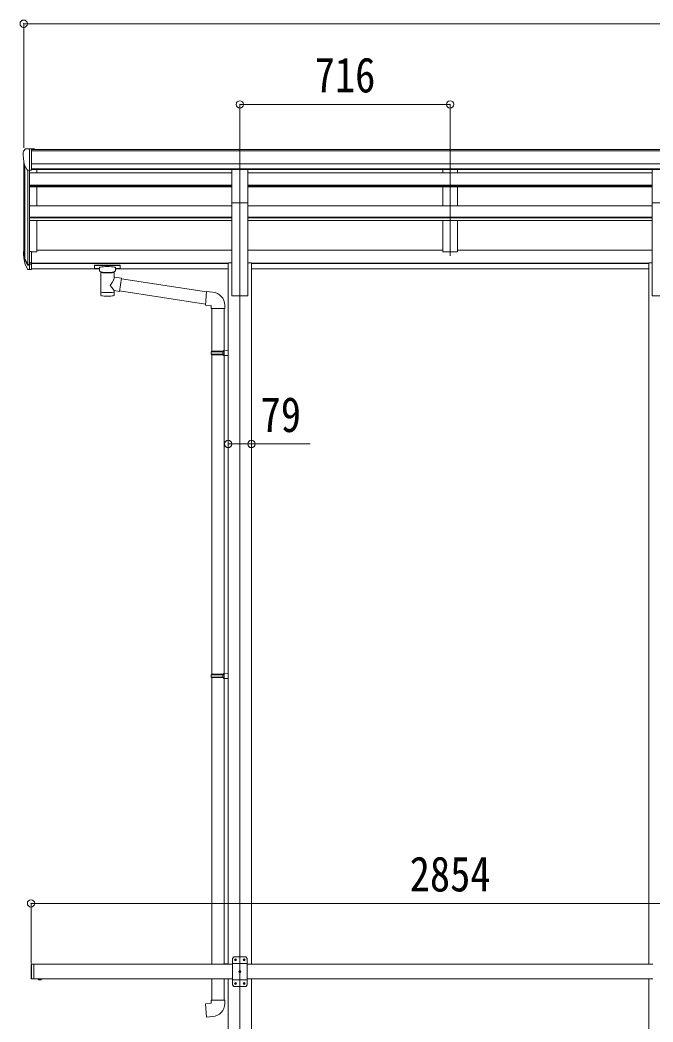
# Model space of a CAD drawing. Units: millimetres at full size, sheet at 1:25. Extents: x -6988 to 7066, y -4877 to 4823.
# Drawn here: x 28 to 2183, y -2389 to 1021 of the extents above; entities that cross this region are included whole.
import ezdxf
from ezdxf.enums import TextEntityAlignment as Align

# ---------------------------------------------------------------- set-up
doc = ezdxf.new("R2010")
doc.units = ezdxf.units.MM
doc.header["$LTSCALE"] = 25
doc.header["$PDMODE"] = 32
doc.header["$PDSIZE"] = 25
for name, color, linetype, lineweight in [('0-1_本体', 4, 'Continuous', 9), ('0-2_部品', 7, 'Continuous', 9), ('0-4_TABLE1', 3, 'Continuous', 9), ('0-5_DIM1', 3, 'Continuous', 9), ('0-8_PARTS2', 2, 'Continuous', 9), ('0-A_寸法', 6, 'Continuous', 9)]:
    doc.layers.add(name, color=color, linetype=linetype, lineweight=lineweight)
doc.styles.add('ＭＳ ゴシック', font='')
doc.styles.get('ＭＳ ゴシック').set_extended_font_data('MS Gothic')

msp = doc.modelspace()

# ---------------------------------------------------------------- linework, layer by layer
at = {"layer": '0-1_本体'}
for p, q in [((66.7, 581.11), (2917.7, 581.11)), ((66.7, 575.76), (2917.7, 575.76)), ((40.2, 231.59), (40.2, 544.36)), ((44.48, 525.56), (44.48, 207.32)), ((66.7, 532.23), (2917.7, 532.23)), ((66.7, 514.56), (2917.7, 514.56)), ((748.8, 512.18), (66.7, 512.18)), ((85.2, 500.93), (85.2, 512.18)), ((803.8, 512.18), (2180.7, 512.18)), ((1467.3, 512.12), (1467.3, 500.93)), ((1517.3, 512.12), (1517.3, 500.93)), ((54.2, 510.2), (54.2, 189.32)), ((60.2, 509.73), (60.2, 233.76)), ((748.8, 500.93), (60.2, 500.93)), ((803.8, 500.93), (2180.7, 500.93)), ((748.8, 459), (60.2, 459)), ((748.8, 457.51), (60.2, 457.51)), ((748.8, 453.31), (60.2, 453.31)), ((85.2, 389.57), (85.2, 453.31)), ((803.8, 459), (2180.7, 459)), ((803.8, 457.51), (2180.7, 457.51)), ((803.8, 453.31), (2180.7, 453.31)), ((1467.3, 453.31), (1467.3, 389.57)), ((1517.3, 453.31), (1517.3, 389.57)), ((748.79, 389.57), (60.2, 389.57)), ((748.8, 399.14), (748.8, 82.35)), ((803.8, 82.35), (803.8, 399.14)), ((803.81, 389.57), (2180.71, 389.57)), ((2180.7, 399.14), (2180.7, 82.35)), ((748.8, 350.13), (60.2, 350.13)), ((748.8, 348.65), (60.2, 348.65)), ((803.8, 350.13), (2180.7, 350.13)), ((803.8, 348.65), (2180.7, 348.65)), ((748.8, 339.4), (60.2, 339.4)), ((85.2, 232.93), (85.2, 339.4)), ((803.8, 339.4), (2180.7, 339.4)), ((1467.3, 339.4), (1467.3, 232.91)), ((1517.3, 339.4), (1517.3, 232.91)), ((66.7, 232.93), (85.2, 232.93)), ((85.2, 237.73), (748.8, 237.73)), ((803.8, 237.73), (1467.3, 237.73)), ((1467.3, 232.91), (1517.3, 232.91)), ((1517.3, 237.73), (2180.7, 237.73)), ((66.7, 193.64), (736.8, 193.64)), ((66.7, 192.24), (736.8, 192.24)), ((66.7, 174.87), (298.3, 174.87)), ((352.3, 174.87), (736.8, 174.87)), ((736.8, 194.92), (748.8, 194.92)), ((736.8, 194.92), (736.8, -2192.54)), ((803.8, 194.92), (815.8, 194.92)), ((815.8, 194.92), (815.8, -2192.54)), ((815.8, 193.64), (2168.7, 193.64)), ((815.8, 192.24), (2168.7, 192.24)), ((815.8, 174.87), (2168.7, 174.87)), ((2168.7, 194.92), (2180.7, 194.92)), ((2168.7, 194.92), (2168.7, -2192.54)), ((748.8, 82.35), (803.8, 82.35)), ((2180.7, 82.35), (2235.7, 82.35)), ((736.8, -2242.54), (736.8, -2967.54)), ((815.8, -2242.54), (815.8, -2967.54)), ((2168.7, -2242.54), (2168.7, -2967.54))]:
    msp.add_line(p, q, dxfattribs=at)
at = {"layer": '0-2_部品'}
for p, q in [((45.11, 582.14), (41.04, 576.33)), ((48.2, 582.71), (45.86, 582.57)), ((48.2, 582.71), (66.7, 582.71)), ((60.2, 509.73), (60.2, 582.71)), ((66.7, 582.71), (76.7, 582.62)), ((66.7, 510.73), (66.7, 582.71)), ((76.7, 581.11), (76.7, 582.62)), ((38.2, 573.34), (38.2, 572.71)), ((52.57, 511.54), (43.3, 527.6)), ((748.8, 512.87), (803.8, 512.87)), ((748.8, 398.71), (748.8, 512.87)), ((803.8, 398.71), (803.8, 512.87)), ((2180.7, 512.87), (2235.7, 512.87)), ((2180.7, 398.71), (2180.7, 512.87)), ((60.2, 509.73), (54.99, 510.04)), ((66.7, 510.73), (60.2, 510.73)), ((748.8, 398.71), (803.8, 398.71)), ((2180.7, 398.71), (2235.7, 398.71)), ((42.59, 207.72), (52.75, 188.55)), ((53.76, 189.8), (44.01, 208.21)), ((60.2, 233.76), (60.2, 171.88)), ((66.7, 233.76), (60.2, 233.76)), ((66.7, 233.76), (66.7, 172.69)), ((45.17, 190.86), (52.75, 173.38)), ((60.2, 189.05), (55.06, 189.05)), ((60.2, 187.05), (55.35, 187.05)), ((60.2, 171.88), (55.35, 171.88)), ((66.7, 195.45), (60.2, 195.45)), ((66.7, 190.05), (60.2, 190.05)), ((66.7, 172.69), (60.2, 172.69)), ((281.8, 186.98), (281.8, 176.22)), ((281.8, 186.79), (281.8, 185.25)), ((283.8, 187.65), (366.8, 187.65)), ((283.8, 185.47), (366.8, 185.47)), ((283.8, 175.56), (298.3, 175.56)), ((298.3, 168.75), (298.3, 179.03)), ((352.3, 168.75), (352.3, 179.03)), ((352.3, 175.56), (366.8, 175.56)), ((368.8, 186.98), (368.8, 176.22)), ((302.4, 164.25), (302.38, 83.96)), ((348.2, 146.68), (348.2, 164.26)), ((373.42, 142.77), (348.2, 146.68)), ((373.42, 142.77), (366.4, 97.51)), ((662.77, 95.82), (373.11, 140.76)), ((348.22, 83.96), (348.2, 100.59)), ((348.2, 100.33), (366.4, 97.51)), ((659.1, 53.88), (366.67, 99.25)), ((683.72, 95.28), (662.88, 97.1)), ((678.8, 39.53), (724.8, 39.53)), ((680.8, 39.53), (680.8, -105.59)), ((722.8, 39.53), (722.8, -103.04)), ((724.8, 39.53), (724.8, 50.45)), ((678.8, -107.59), (679.8, -105.59)), ((678.8, -107.59), (722.8, -107.59)), ((678.8, -107.59), (678.8, -115.59)), ((678.8, -115.59), (722.8, -115.59)), ((678.8, -115.59), (679.8, -117.59)), ((679.8, -105.59), (722.8, -105.59)), ((679.8, -117.59), (722.8, -117.59)), ((680.8, -117.59), (680.8, -1204.78)), ((718.32, -107.59), (717.89, -105.59)), ((720.8, -103.09), (736.8, -102.62)), ((720.8, -105.09), (720.8, -103.09)), ((720.8, -105.09), (722.8, -105.09)), ((720.8, -120.09), (720.8, -118.09)), ((720.8, -120.09), (736.8, -120.57)), ((722.8, -120.15), (722.8, -1202.22)), ((736.8, -102.62), (736.8, -120.57)), ((678.8, -1206.78), (679.8, -1204.78)), ((678.8, -1206.78), (722.8, -1206.78)), ((678.8, -1206.78), (678.8, -1214.78)), ((678.8, -1214.78), (722.8, -1214.78)), ((678.8, -1214.78), (679.8, -1216.78)), ((679.8, -1204.78), (722.8, -1204.78)), ((679.8, -1216.78), (722.8, -1216.78)), ((680.8, -1216.78), (680.8, -2192.54)), ((718.32, -1206.78), (717.89, -1204.78)), ((720.8, -1202.28), (736.8, -1201.81)), ((720.8, -1204.28), (720.8, -1202.28)), ((720.8, -1204.28), (722.8, -1204.28)), ((720.8, -1219.28), (720.8, -1217.28)), ((720.8, -1219.28), (736.8, -1219.75)), ((722.8, -1219.34), (722.77, -2190.38)), ((736.8, -1201.81), (736.8, -1219.75)), ((720.8, -2190.44), (736.8, -2189.97)), ((720.8, -2192.44), (720.8, -2190.44)), ((720.8, -2192.44), (722.8, -2192.44)), ((722.8, -2192.54), (722.8, -2192.44)), ((680.8, -2242.54), (680.8, -2314.94)), ((722.8, -2242.54), (722.8, -2314.94)), ((678.8, -2314.94), (724.8, -2314.94)), ((678.8, -2324.94), (678.8, -2314.94)), ((724.8, -2314.94), (724.8, -2325.86))]:
    msp.add_line(p, q, dxfattribs=at)
for points in [[(281.8, 186.98), (281.84, 187.18), (281.92, 187.32), (282.02, 187.41), (282.12, 187.47), (282.24, 187.52), (282.53, 187.58), (283.02, 187.62), (283.56, 187.64), (283.8, 187.65)], [(281.8, 176.22), (281.84, 176.03), (281.92, 175.89), (282.02, 175.8), (282.12, 175.74), (282.24, 175.69), (282.53, 175.63), (283.02, 175.58), (283.56, 175.56), (283.8, 175.56)], [(366.8, 187.65), (367.15, 187.64), (367.68, 187.62), (368.13, 187.57), (368.43, 187.49), (368.6, 187.39), (368.72, 187.25), (368.79, 187.07), (368.8, 186.98)], [(366.8, 175.56), (367.15, 175.56), (367.68, 175.59), (368.13, 175.64), (368.43, 175.72), (368.6, 175.82), (368.72, 175.95), (368.79, 176.13), (368.8, 176.22)], [(298.34, 168.81), (298.31, 168.45), (298.56, 167.49), (299.08, 166.61), (299.88, 165.77), (301, 164.97), (302.4, 164.25)], [(348.2, 164.26), (348.43, 164.36), (349.79, 165.09), (350.9, 165.94), (351.66, 166.8), (352.12, 167.7), (352.29, 168.59)], [(662.88, 97.1), (658.87, 51.27), (678.8, 49.53), (678.8, 39.53)], [(718.32, -107.59), (718.32, -115.59), (717.89, -117.59)], [(720.8, -118.09), (722.8, -118.09), (722.8, -105.09)], [(718.32, -1206.78), (718.32, -1214.78), (717.89, -1216.78)], [(720.8, -1217.28), (722.8, -1217.28), (722.8, -1204.28)], [(683.72, -2370.69), (662.88, -2372.51), (658.87, -2326.69), (678.8, -2324.94)]]:
    msp.add_lwpolyline(points, dxfattribs=at)
for centre, radius, start, end in [((45.92, 581.57), 1, 93.5, 145), ((41.2, 573.34), 3, 93, 180), ((240.2, 572.71), 202, 180, 192.90261), ((55.17, 513.04), 3, 210, 266.5), ((128.86, 229.89), 89.07, 174.49576, 194.41188), ((128.14, 234.17), 88.05, 177.22392, 197.21071), ((173.41, 226.94), 133.22, 183.27987, 195.71302), ((55.35, 190.05), 3, 210, 270), ((55.35, 174.88), 3, 210, 270), ((55.06, 190.55), 1.5, 210, 270), ((679.8, 50.45), 45, 0, 85), ((679.8, -2325.86), 45, 275, 0)]:
    msp.add_arc(centre, radius, start, end, dxfattribs=at)
for centre, major_axis, ratio, start_param, end_param in [((283.8, 185.25), (2, 0), 0.109601, 1.5707963, 3.1415927), ((325.3, 179.03), (27, 0), 0.122176, 6.2831853, 9.424778), ((366.8, 185.25), (2, 0), 0.109601, 0, 1.5707963), ((325.31, 163.8), (-22.91, 0.42), 0.072511, 0.0008029, 1.5715993), ((325.31, 162.17), (-22.91, 0.42), 0.072511, 0.0008029, 1.5715993), ((325.29, 163.8), (22.92, 0.42), 0.07247, 4.71158, 6.2823764), ((325.29, 162.17), (22.92, 0.42), 0.07247, 4.71158, 6.2823764), ((325.3, 120.14), (-22.81, -26.62), 0.234429, 1.6855472, 3.1268519), ((336.3, 168.75), (16, 0), 0.361356, 6.2636979, 6.2831853), ((327.85, 122.78), (20.32, -22.25), 0.045535, 0.0389954, 1.3075346), ((325.3, 83.96), (22.92, 0), 0.101955, 3.1415499, 6.2833984), ((325.3, 96.4), (22.91, 0), 0.122865, 3.1415927, 6.2831853)]:
    msp.add_ellipse(centre, major_axis=major_axis, ratio=ratio, start_param=start_param, end_param=end_param, dxfattribs=at)
at = {"layer": '0-4_TABLE1'}
for p, q in [((75.2, -2192.54), (751.3, -2192.54)), ((801.3, -2192.54), (2183.2, -2192.54)), ((75.2, -2242.54), (751.3, -2242.54)), ((801.3, -2242.54), (2183.2, -2242.54))]:
    msp.add_line(p, q, dxfattribs=at)
at = {"layer": '0-5_DIM1'}
for p, q in [((756.3, -2167.54), (751.3, -2172.54)), ((751.3, -2172.54), (751.3, -2262.54)), ((796.3, -2167.54), (756.3, -2167.54)), ((760.04, -2177.12), (759.2, -2177.12)), ((762.56, -2177.96), (763.4, -2177.96)), ((790.04, -2177.12), (789.2, -2177.12)), ((792.56, -2177.96), (793.4, -2177.96)), ((796.3, -2167.54), (801.3, -2172.54)), ((801.3, -2262.54), (801.3, -2172.54)), ((65.2, -2194.54), (65.2, -2240.54)), ((67.2, -2192.54), (67.2, -2242.54)), ((75.2, -2192.54), (75.2, -2242.54)), ((801.3, -2190.24), (751.3, -2190.24)), ((896.1, -2192.54), (896.1, -2192.44)), ((65.2, -2240.54), (67.2, -2242.54)), ((67.2, -2242.54), (77.2, -2242.54)), ((101.1, -2242.54), (89.3, -2242.54)), ((89.3, -2242.54), (89.3, -2243.05)), ((101.1, -2242.54), (89.3, -2242.54)), ((89.3, -2242.54), (89.3, -2243.05)), ((101.1, -2243.05), (89.3, -2243.05)), ((101.1, -2243.05), (89.3, -2243.05)), ((97.7, -2242.54), (92.7, -2242.54)), ((97.7, -2242.54), (92.7, -2242.54)), ((101.1, -2242.54), (101.1, -2243.05)), ((101.1, -2242.54), (101.1, -2243.05)), ((801.3, -2244.84), (751.3, -2244.84)), ((775.04, -2217.12), (774.2, -2217.12)), ((777.56, -2217.96), (778.4, -2217.96)), ((756.3, -2267.54), (751.3, -2262.54)), ((756.3, -2267.54), (796.3, -2267.54)), ((760.04, -2257.12), (759.2, -2257.12)), ((762.56, -2257.96), (763.4, -2257.96)), ((790.04, -2257.12), (789.2, -2257.12)), ((792.56, -2257.96), (793.4, -2257.96)), ((796.3, -2267.54), (801.3, -2262.54))]:
    msp.add_line(p, q, dxfattribs=at)
for points in [[(759.2, -2177.12), (759.2, -2177.96), (760.04, -2177.96)], [(761.72, -2176.28), (761.72, -2175.44), (760.88, -2175.44), (760.88, -2176.28)], [(760.88, -2178.8), (760.88, -2179.64), (761.72, -2179.64), (761.72, -2178.8)], [(763.4, -2177.96), (763.4, -2177.12), (762.56, -2177.12)], [(789.2, -2177.12), (789.2, -2177.96), (790.04, -2177.96)], [(791.72, -2176.28), (791.72, -2175.44), (790.88, -2175.44), (790.88, -2176.28)], [(790.88, -2178.8), (790.88, -2179.64), (791.72, -2179.64), (791.72, -2178.8)], [(793.4, -2177.96), (793.4, -2177.12), (792.56, -2177.12)], [(65.2, -2194.54), (67.2, -2192.54), (77.2, -2192.54)], [(776.72, -2216.28), (776.72, -2215.44), (775.88, -2215.44), (775.88, -2216.28)], [(92.75, -2245.26), (94.05, -2242.59), (95.2, -2241.98)], [(92.75, -2245.26), (94.05, -2242.59), (95.2, -2241.98)], [(97.65, -2245.26), (96.35, -2242.59), (95.2, -2241.98)], [(97.65, -2245.26), (96.35, -2242.59), (95.2, -2241.98)], [(774.2, -2217.12), (774.2, -2217.96), (775.04, -2217.96)], [(775.88, -2218.8), (775.88, -2219.64), (776.72, -2219.64), (776.72, -2218.8)], [(778.4, -2217.96), (778.4, -2217.12), (777.56, -2217.12)], [(759.2, -2257.12), (759.2, -2257.96), (760.04, -2257.96)], [(761.72, -2256.28), (761.72, -2255.44), (760.88, -2255.44), (760.88, -2256.28)], [(760.88, -2258.8), (760.88, -2259.64), (761.72, -2259.64), (761.72, -2258.8)], [(763.4, -2257.96), (763.4, -2257.12), (762.56, -2257.12)], [(789.2, -2257.12), (789.2, -2257.96), (790.04, -2257.96)], [(791.72, -2256.28), (791.72, -2255.44), (790.88, -2255.44), (790.88, -2256.28)], [(790.88, -2258.8), (790.88, -2259.64), (791.72, -2259.64), (791.72, -2258.8)], [(793.4, -2257.96), (793.4, -2257.12), (792.56, -2257.12)]]:
    msp.add_lwpolyline(points, dxfattribs=at)
for centre in [(761.3, -2177.54), (791.3, -2177.54), (776.3, -2217.54), (761.3, -2257.54), (791.3, -2257.54)]:
    msp.add_circle(centre, 3.5, dxfattribs=at)
for centre, radius, start, end in [((760.04, -2176.28), 0.84, 270, 0), ((760.04, -2178.8), 0.84, 0, 90), ((762.56, -2176.28), 0.84, 180, 270), ((762.56, -2178.8), 0.84, 90, 180), ((790.04, -2176.28), 0.84, 270, 0), ((790.04, -2178.8), 0.84, 0, 90), ((792.56, -2176.28), 0.84, 180, 270), ((792.56, -2178.8), 0.84, 90, 180), ((775.04, -2216.28), 0.84, 270, 0), ((777.56, -2216.28), 0.84, 180, 270), ((95.2, -2237.62), 8.02, 222.61678, 317.38322), ((95.2, -2237.62), 8.02, 222.61678, 317.38322), ((775.04, -2218.8), 0.84, 0, 90), ((777.56, -2218.8), 0.84, 90, 180), ((760.04, -2256.28), 0.84, 270, 0), ((760.04, -2258.8), 0.84, 0, 90), ((762.56, -2256.28), 0.84, 180, 270), ((762.56, -2258.8), 0.84, 90, 180), ((790.04, -2256.28), 0.84, 270, 0), ((790.04, -2258.8), 0.84, 0, 90), ((792.56, -2256.28), 0.84, 180, 270), ((792.56, -2258.8), 0.84, 90, 180)]:
    msp.add_arc(centre, radius, start, end, dxfattribs=at)
at = {"layer": '0-8_PARTS2'}
for p, q in [((776.2, 624.63), (776.2, -3038.83)), ((1492.3, 626.04), (1492.3, 219.25))]:
    msp.add_line(p, q, dxfattribs=at)
at = {"layer": '0-A_寸法'}
for p, q in [((40.2, 1008.92), (40.2, 586.29)), ((40.2, 1008.92), (2944.2, 1008.92)), ((776.3, 734.3), (776.3, 586.29)), ((776.3, 734.3), (1492.3, 734.3)), ((1492.3, 734.3), (1492.3, 586.29)), ((736.7, -421.49), (815.7, -421.49)), ((815.7, -421.49), (1015.7, -421.49)), ((65.2, -1985.23), (65.2, -2189.85)), ((65.2, -1985.23), (2919.2, -1985.23))]:
    msp.add_line(p, q, dxfattribs=at)
for p in [(40.2, 1008.92), (776.3, 734.3), (1492.3, 734.3), (736.7, -421.49), (815.7, -421.49), (65.2, -1985.23)]:
    msp.add_point(p, dxfattribs=at)

# ---------------------------------------------------------------- texts
at = {"layer": '0-A_寸法', "color": 7, "style": 'ＭＳ ゴシック', "width": 0.85}
for s, p in [('716', (1031.17, 739.3)), ('79', (846.95, -416.49)), ('2854', (1354.7, -1980.23))]:
    msp.add_text(s, height=119.1, dxfattribs=at).set_placement(p, align=Align.BOTTOM_LEFT)

doc.saveas('drawing.dxf')
